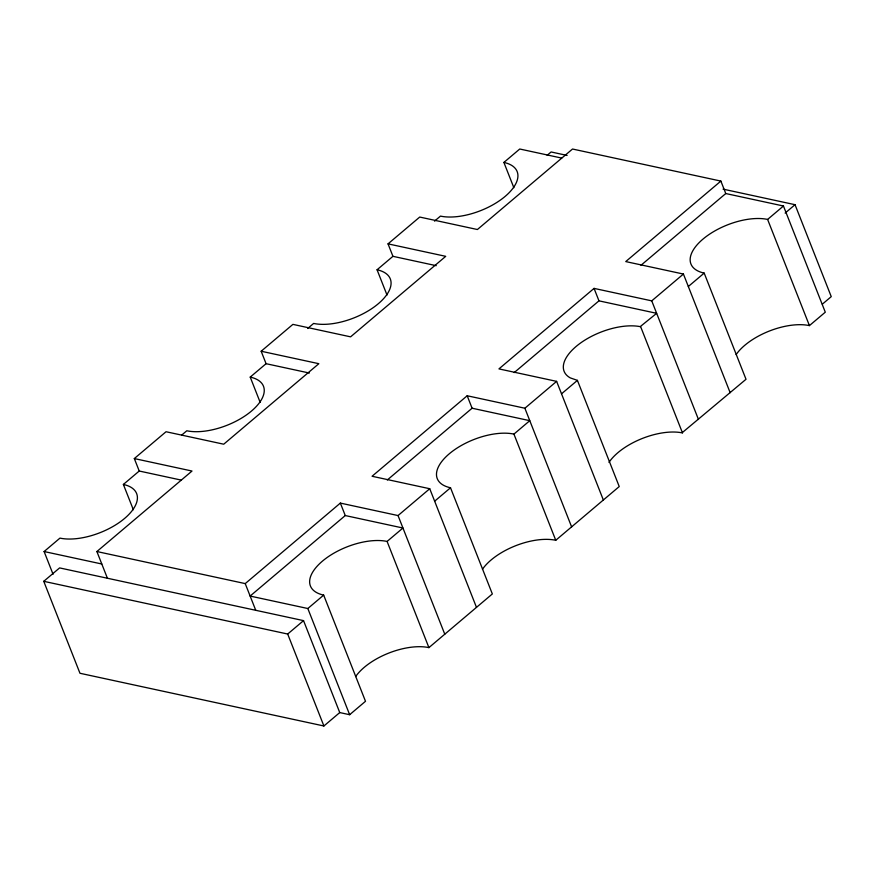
<?xml version="1.0" encoding="UTF-8"?>
<svg xmlns="http://www.w3.org/2000/svg" width="875" height="875" viewBox="0 0 875 875"><rect width="100%" height="100%" fill="white"/><g stroke="black" fill="none" stroke-linecap="round" stroke-linejoin="round"><path stroke-width="1.31" d="M181.191 480.091L139.234 471.023L134.323 458.566L166.042 431.736L223.727 444.205L318.85 363.694L261.166 351.236L266.077 363.694L309.334 373.034M261.166 351.236L292.906 324.373L350.591 336.842L445.725 256.331L388.03 243.863L392.941 256.32L436.209 265.672M388.03 243.863L419.716 217.055L477.4 229.523L572.523 149.023L720.869 181.081L725.769 193.539L783.453 206.008L825.289 312.189L809.43 325.609A48.322 22.98 -21.5 0 0 736.137 354.572M53.069 574.284L44.111 551.534L59.959 538.114A48.322 22.98 -21.5 0 0 124.633 518.405A48.322 22.98 -21.5 0 0 123.375 484.444L139.234 471.023M181.847 434.963L186.802 430.773A48.322 22.98 -21.5 0 0 251.475 411.064A48.322 22.98 -21.5 0 0 250.217 377.103L266.077 363.694M307.705 328.453L313.633 323.433A48.322 22.98 -21.5 0 0 378.306 303.723A48.322 22.98 -21.5 0 0 377.059 269.773L392.941 256.32M434.525 221.134L440.475 216.103A48.322 22.98 -21.5 0 0 505.148 196.394A48.322 22.98 -21.5 0 0 503.891 162.433L519.75 149.013L561.695 158.08M339.752 712.567L323.903 725.987L79.964 673.269L43.75 581.317L59.609 567.908L303.537 620.627L339.752 712.567L349.65 714.711L365.498 701.291L323.673 595.109A48.322 22.98 -21.5 0 1 322.416 561.148A48.322 22.98 -21.5 0 1 387.089 541.439L402.948 528.019L345.264 515.55L250.13 596.061L307.825 608.519L323.673 595.109M547.138 155.323L551.097 151.966L567.098 155.433M107.406 578.233L96.884 551.534L192.019 471.034L134.323 458.566M96.884 551.534L245.23 583.603L340.353 503.092L398.038 515.561L429.745 488.731L476.481 607.37M603.356 500.008L556.62 381.369L524.88 408.231L467.195 395.762L372.061 476.262L429.745 488.731M730.155 392.689L683.419 274.05L651.744 300.858L594.059 288.389L498.936 368.9L556.62 381.369M720.869 181.081L625.734 261.581L683.419 274.05M387.308 479.97L472.095 408.22L529.78 420.678L513.931 434.098A48.322 22.98 -21.5 0 0 449.258 453.808A48.322 22.98 -21.5 0 0 450.516 487.769L492.341 593.95L428.914 647.62A48.322 22.98 -21.5 0 0 355.633 676.583M514.183 372.608L598.97 300.847L656.655 313.316L640.205 326.648A48.322 22.98 -21.5 0 0 579.917 343.47A48.322 22.98 -21.5 0 0 570.303 377.902L577.412 380.373L619.237 486.555L555.756 540.28A48.322 22.98 -21.5 0 0 482.464 569.253M640.981 265.289L725.769 193.539M434.656 501.189L450.516 487.769M561.531 393.816L577.412 380.373M688.33 286.508L704.189 273.098A48.322 22.98 -21.5 0 1 702.931 239.137A48.322 22.98 -21.5 0 1 767.605 219.428L783.453 206.008M43.75 581.317L287.689 634.036L303.537 620.627M785.127 213.073L795.036 204.695L831.25 296.636L822.336 304.183M608.989 462.383A48.322 22.98 -21.5 0 1 682.03 432.83L746.014 379.28L704.189 273.098M723.056 189.131L795.036 204.695M44.111 551.534L101.795 563.992M767.605 219.428L809.43 325.609M651.744 300.858L698.48 419.497M640.697 326.823L682.522 433.005M594.059 288.389L598.97 300.847M503.891 162.433L513.855 187.709M524.88 408.231L571.616 526.87M513.931 434.098L555.756 540.28M467.195 395.762L472.095 408.22M377.059 269.773L387.012 295.05M398.038 515.561L444.773 634.2M387.089 541.439L428.914 647.62M340.353 503.092L345.264 515.55M250.217 377.103L260.181 402.391M307.825 608.519L349.65 714.711M287.689 634.036L323.903 725.987M245.23 583.603L255.741 610.291M123.375 484.444L133.339 509.72"/></g></svg>
